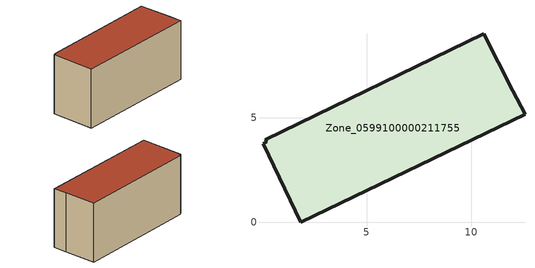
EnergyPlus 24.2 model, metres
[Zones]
Zone_0599100000211755
 floor ground (C_G): 0.05,3.76 0.22,3.85 0.17,3.95 10.6,9.03 11.98,6.29 12.57,5.16 1.85,0 z0
 wall outside (C_F): 11.98,6.29 10.6,9.03 0.17,3.95 0.22,3.85 0.05,3.76 1.85,0 12.57,5.16 11.98,6.29 z0:5.67
 roof outside (C_R): 0.22,3.85 0.05,3.76 1.85,0 12.57,5.16 11.98,6.29 10.6,9.03 0.17,3.95 z5.67
[BUILDING]
Pand.0599100000211755: North Axis=0; Terrain=City; Loads Convergence Tolerance Value=0.04; Temperature Convergence Tolerance Value=0.4; Solar Distribution=FullExterior; Maximum Number of Warmup Days=25; Minimum Number of Warmup Days=1
[Site:Location]
Rotterdam.The.Hague.AP_ZH_NLD Design_Conditions: Latitude=51.96; Longitude=4.45; Time Zone=1; Elevation=-4.5
[SITE:GROUNDTEMPERATURE:BUILDINGSURFACE]
18, 18, 18, 18, 18, 18, 18, 18, 18, 18, 18, 18
[MATERIAL] Thermal Absorptance=0.9; Solar Absorptance=0.7; Visible Absorptance=0.7
Name | Roughness | Thickness | Conductivity | Density | Specific Heat
G.TI.1946-1964 | MediumSmooth | 0.15 | 1 | 540 | 1210
F.TI.1946-1964 | Rough | 0.3 | 0.857143 | 1920 | 840
R.TI.1946-1964 | MediumRough | 0.2 | 0.277778 | 1500 | 1000
[CONSTRUCTION]
C_G: G.TI.1946-1964
C_F: F.TI.1946-1964
C_R: R.TI.1946-1964
[ZONE]
Zone_0599100000211755: Type=1; Multiplier=1; Ceiling Height=Autocalculate; Volume=Autocalculate; Floor Area=autocalculate; Part of Total Floor Area=Yes
[ZONEINFILTRATION:DESIGNFLOWRATE]
Infil_Zone_0599100000211755: Zone or ZoneList or Space or SpaceList=Zone_0599100000211755; Schedule=AlwaysOn; Design Flow Rate Calculation Method=Flow/Area; Flow Rate per Floor Area=0.003; Constant Term Coefficient=1; Temperature Term Coefficient=0; Velocity Term Coefficient=0; Velocity Squared Term Coefficient=0
[HVACTEMPLATE:ZONE:IDEALLOADSAIRSYSTEM]
Zone_0599100000211755: Maximum Heating Supply Air Temperature=50; Minimum Cooling Supply Air Temperature=13; Maximum Heating Supply Air Humidity Ratio=0.0156; Minimum Cooling Supply Air Humidity Ratio=0.0077; Heating Limit=NoLimit; Cooling Limit=NoLimit; Dehumidification Control Type=ConstantSensibleHeatRatio; Cooling Sensible Heat Ratio=0.7; Dehumidification Setpoint=60; Humidification Control Type=None; Humidification Setpoint=30; Outdoor Air Method=None; Outdoor Air Flow Rate per Person=0.00944; Outdoor Air Flow Rate per Zone Floor Area=0; Outdoor Air Flow Rate per Zone=0; Demand Controlled Ventilation Type=None; Outdoor Air Economizer Type=NoEconomizer; Heat Recovery Type=None; Sensible Heat Recovery Effectiveness=0.7; Latent Heat Recovery Effectiveness=0.65
[ZONECONTROL:THERMOSTAT]
ThermostatControl_Zone_0599100000211755: Zone or ZoneList=Zone_0599100000211755; Control Type Schedule=DualSetpointControlType; Control 1=Thermostat_Zone_0599100000211755; Temperature Difference Between Cutout And Setpoint=0
[THERMOSTATSETPOINT:DUALSETPOINT]
Thermostat_Zone_0599100000211755: Heating Setpoint Temperature Schedule=HeatingSetpoint_Zone_0599100000211755; Cooling Setpoint Temperature Schedule=CoolingSetpoint_Zone_0599100000211755
[SCHEDULE:COMPACT]
HeatingSetpoint_Zone_0599100000211755: Through: 12/31, For: AllDays, Until: 24:00, 21
CoolingSetpoint_Zone_0599100000211755: Through: 12/31, For: AllDays, Until: 24:00, 24
DualSetpointControlType: Through: 12/31, For: AllDays, Until: 24:00, 4
AlwaysOn: Through: 12/31, For: AllDays, Until: 24:00, 1
